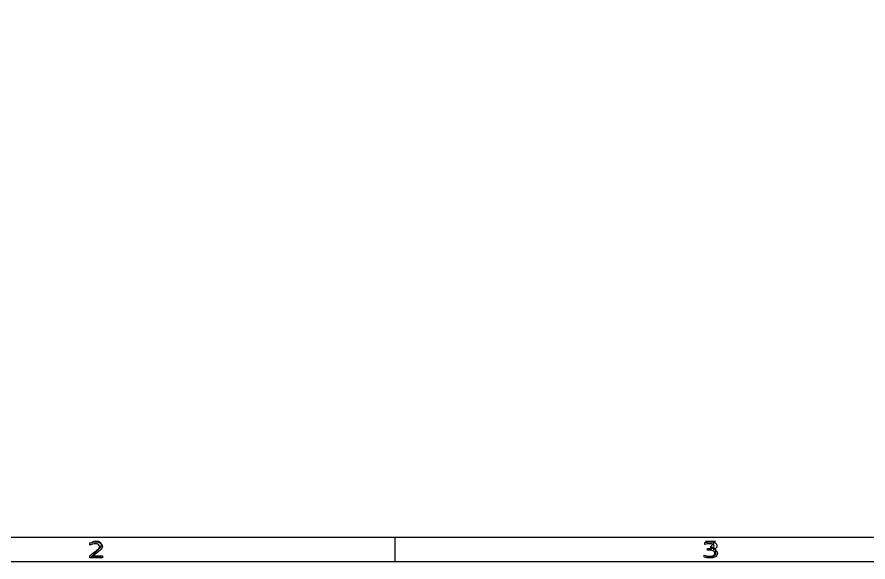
# Model space of a CAD drawing. Header units: millimetres. Extents: x 10 to 287, y 10 to 200.
# Drawn here: x 79.3 to 148.5, y 10 to 54.4 of the extents above; entities that cross this region are included whole.
import ezdxf

# ---------------------------------------------------------------- set-up
doc = ezdxf.new("R2010")
doc.units = ezdxf.units.MM
doc.layers.get('0').update_dxf_attribs({"linetype": 'CONTINUOUS'})

msp = doc.modelspace()

# ---------------------------------------------------------------- linework, layer by layer
at = {"color": 7}
for points in [[(10, 200.0072), (287.0022, 200.0072), (287.0022, 10), (10, 10)], [(12, 198.0072), (285.0022, 198.0072), (285.0022, 12), (12, 12)], [(85.430723, 10.49395)], [(135.91081, 11.03121)]]:
    msp.add_lwpolyline(points, close=True, dxfattribs=at)
for points in [[(110, 12), (110, 10)], [(85.175352, 11.38008), (85.175352, 11.55273)], [(85.3463, 11.5826), (85.4082, 11.6445), (85.532, 11.7064), (85.8415, 11.7064), (85.9654, 11.6445), (86.0273, 11.5826), (86.0892, 11.4588), (86.0892, 11.335), (86.0273, 11.1493), (85.2844, 10.4064), (86.0892, 10.4064)], [(135.22032, 11.42997), (135.22032, 11.58231)], [(135.2844, 11.7064), (136.0892, 11.7064), (135.6558, 11.2112), (135.8415, 11.2112), (135.9654, 11.1493), (136.0273, 11.0873), (136.0892, 10.9635), (136.0892, 10.654), (136.0273, 10.5302), (135.9654, 10.4683), (135.8415, 10.4064), (135.4701, 10.4064), (135.3463, 10.4683), (135.2844, 10.5302)], [(135.64448, 10.95515), (135.45378, 10.95515), (135.45378, 11.09564), (135.65325, 11.09564)], [(85.430732, 10.49388), (86.203418, 10.49388), (86.203418, 10.35), (85.164401, 10.35), (85.164401, 10.49388)], [(135.17101, 10.38806), (135.17101, 10.5531)]]:
    msp.add_lwpolyline(points, dxfattribs=at)
for points in [[(85.175352, 11.55273), (85.264495, 11.580397), (85.347792, 11.601263), (85.425243, 11.61533)], [(85.421955, 11.46468), (85.345234, 11.44608), (85.263033, 11.41788), (85.175352, 11.38008)], [(85.642252, 11.49258), (85.572839, 11.49258), (85.499406, 11.48328), (85.421955, 11.46468)], [(85.425243, 11.61533), (85.502694, 11.629463), (85.573569, 11.63653), (85.637868, 11.63653)], [(85.637868, 11.63653), (85.807385, 11.63653), (85.942559, 11.603797), (86.043392, 11.53833)], [(85.880086, 11.42908), (85.819439, 11.471413), (85.740161, 11.49258), (85.642252, 11.49258)], [(85.781455, 10.98306), (85.85233, 11.044593), (85.901651, 11.096503), (85.929416, 11.13879)], [(85.972156, 11.2649), (85.972156, 11.33204), (85.941466, 11.386767), (85.880086, 11.42908)], [(85.929416, 11.13879), (85.957909, 11.181657), (85.972156, 11.223693), (85.972156, 11.2649)], [(86.156281, 11.12786), (86.131434, 11.081593), (86.085767, 11.026863), (86.01928, 10.96367)], [(86.043392, 11.53833), (86.144225, 11.472863), (86.194641, 11.38541), (86.194641, 11.27597)], [(86.194641, 11.27597), (86.194641, 11.224037), (86.181854, 11.174667), (86.156281, 11.12786)], [(135.22032, 11.58231), (135.304347, 11.600377), (135.382893, 11.61391), (135.45596, 11.62291)], [(135.44938, 11.47737), (135.379967, 11.467237), (135.303613, 11.451437), (135.22032, 11.42997)], [(135.64447, 11.49257), (135.583803, 11.49257), (135.518773, 11.487503), (135.44938, 11.47737)], [(135.45596, 11.62291), (135.52976, 11.63191), (135.599173, 11.63641), (135.6642, 11.63641)], [(135.89984, 11.44007), (135.84064, 11.47507), (135.755517, 11.49257), (135.64447, 11.49257)], [(135.65325, 11.09564), (135.762123, 11.09564), (135.84542, 11.112273), (135.90314, 11.14554)], [(135.6642, 11.63641), (135.832253, 11.63641), (135.965237, 11.606777), (136.06315, 11.54751)], [(135.98974, 11.29111), (135.98974, 11.355977), (135.959773, 11.40563), (135.89984, 11.44007)], [(135.90314, 11.14554), (135.960873, 11.179407), (135.98974, 11.22793), (135.98974, 11.29111)], [(136.13221, 11.13111), (136.080343, 11.083177), (136.006543, 11.049877), (135.91081, 11.03121)], [(136.06315, 11.54751), (136.161057, 11.488843), (136.21001, 11.409287), (136.21001, 11.30884)], [(136.21001, 11.30884), (136.21001, 11.23888), (136.184077, 11.179637), (136.13221, 11.13111)], [(85.164401, 10.49388), (85.248428, 10.561027), (85.362779, 10.65102), (85.507452, 10.76386)], [(85.845014, 10.82148), (85.747104, 10.74362), (85.609007, 10.634443), (85.430723, 10.49395)], [(85.507452, 10.76386), (85.652856, 10.877273), (85.74419, 10.95034), (85.781455, 10.98306)], [(86.01928, 10.96367), (86.001013, 10.947337), (85.942925, 10.89994), (85.845014, 10.82148)], [(135.17101, 10.5531), (135.23241, 10.525433), (135.29963, 10.504567), (135.37267, 10.4905)], [(135.39569, 10.34156), (135.32335, 10.351693), (135.248457, 10.367193), (135.17101, 10.38806)], [(135.37267, 10.4905), (135.445737, 10.476367), (135.522093, 10.4693), (135.60174, 10.4693)], [(135.60174, 10.4693), (135.740567, 10.4693), (135.84615, 10.490467), (135.91849, 10.5328)], [(136.08179, 10.42787), (135.97073, 10.359597), (135.812907, 10.32546), (135.60832, 10.32546)], [(135.92616, 10.89165), (135.858933, 10.933983), (135.76504, 10.95515), (135.64448, 10.95515)], [(135.91078, 11.03131), (136.016733, 11.013843), (136.0993, 10.97745), (136.15848, 10.92213)], [(135.91849, 10.5328), (135.991557, 10.575133), (136.02809, 10.636633), (136.02809, 10.7173)], [(136.02809, 10.7173), (136.02809, 10.79178), (135.994113, 10.849897), (135.92616, 10.89165)], [(136.24838, 10.71731), (136.24838, 10.592617), (136.19285, 10.496137), (136.08179, 10.42787)], [(136.15848, 10.92213), (136.218413, 10.866863), (136.24838, 10.79859), (136.24838, 10.71731)], [(135.60832, 10.32546), (135.539633, 10.32546), (135.468757, 10.330827), (135.39569, 10.34156)]]:
    msp.add_open_spline(points, degree=3, dxfattribs=at)

doc.saveas('drawing.dxf')
